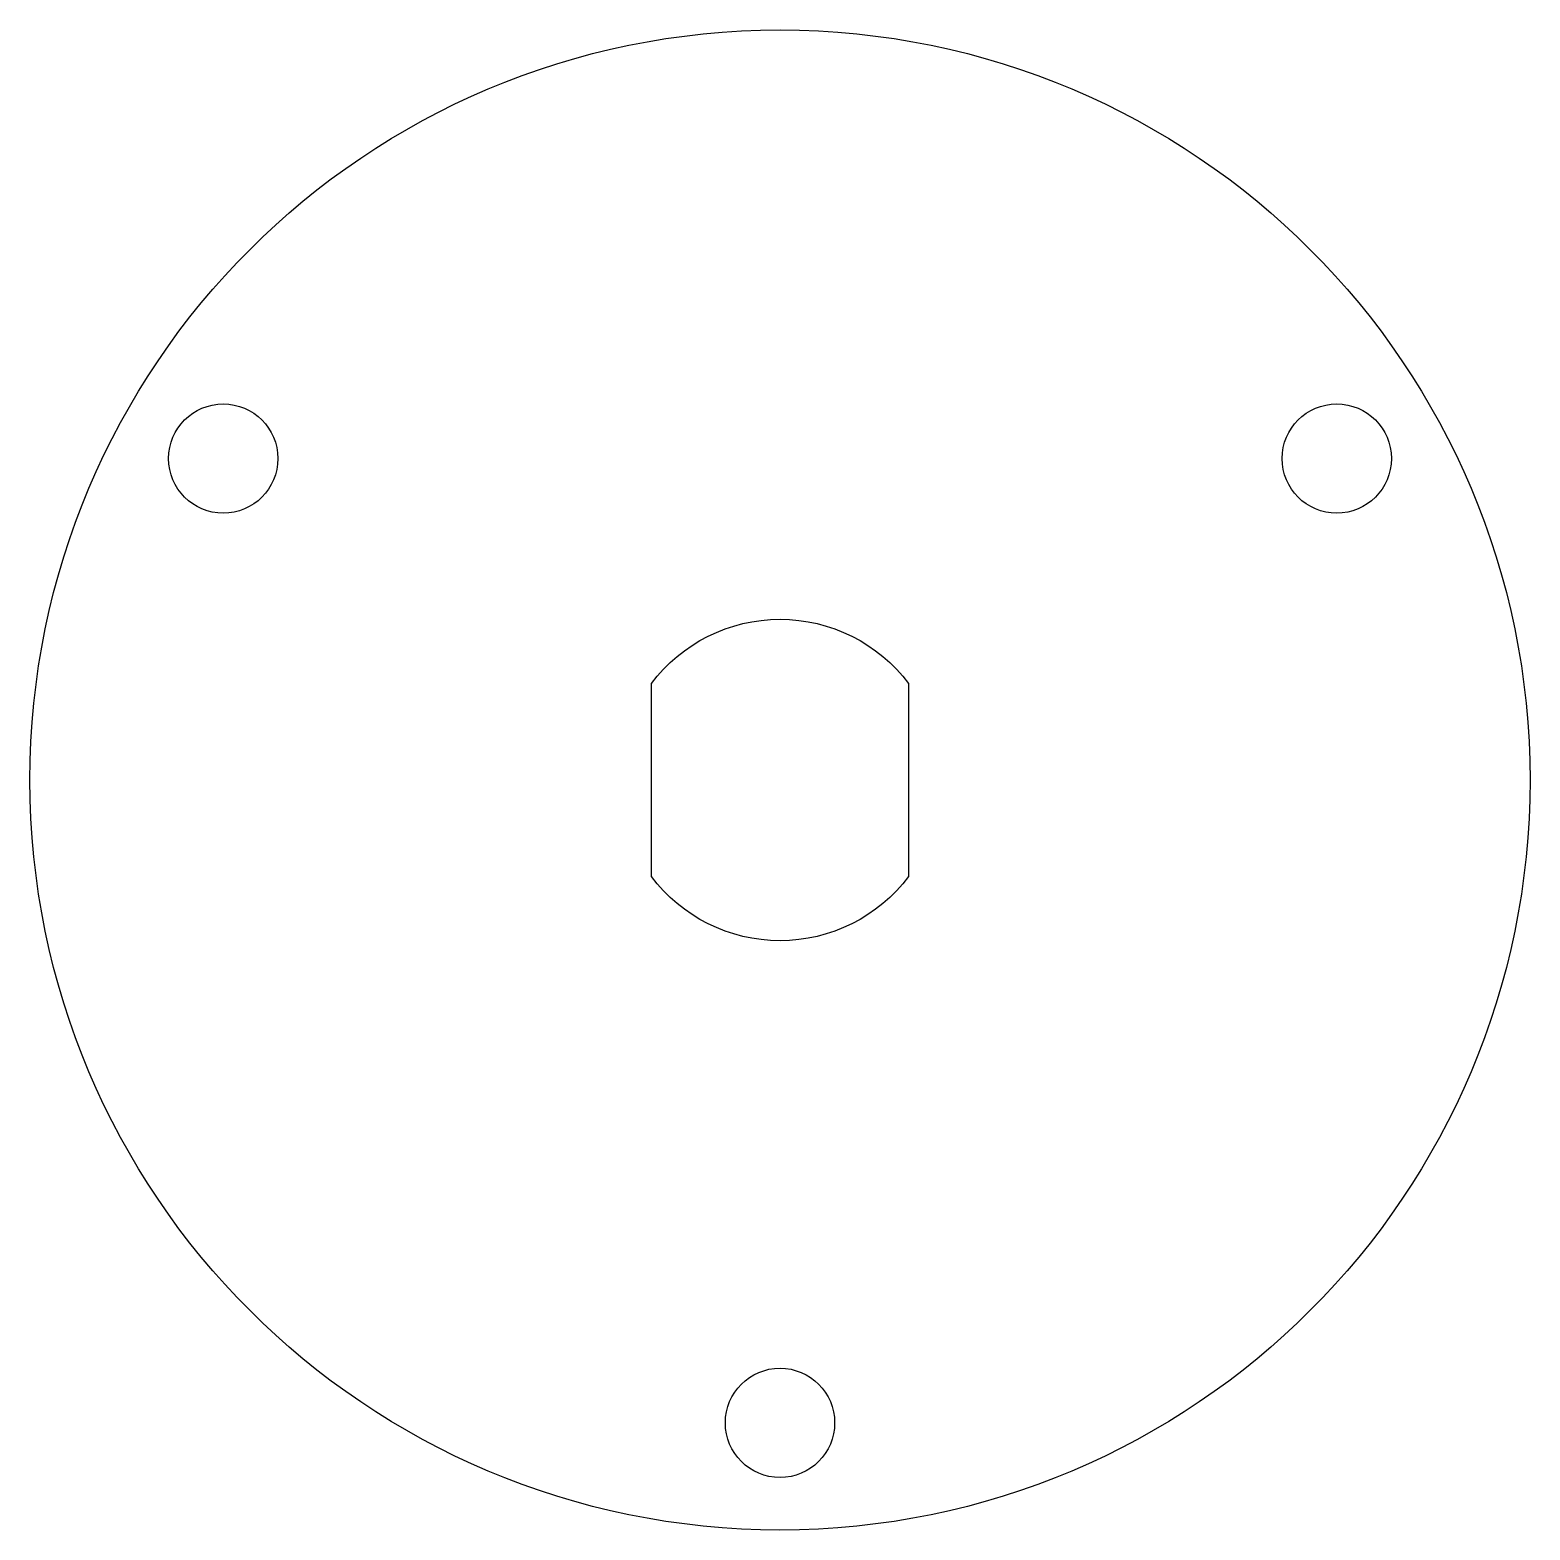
# Model space of a CAD drawing. Header units: millimetres. Extents: x -35 to 35, y -35 to 35.
import ezdxf

# ---------------------------------------------------------------- set-up
doc = ezdxf.new("R2010")
doc.units = ezdxf.units.MM

msp = doc.modelspace()

# ---------------------------------------------------------------- linework, layer by layer
msp.add_lwpolyline([(-6, -4.5), (-6, 4.5, -0.5), (6, 4.5), (6, -4.5, -0.5)], format="xyb", close=True)
for centre, radius in [((0, 0), 35), ((-25.981, 15), 2.55), ((25.981, 15), 2.55), ((0, -30), 2.55)]:
    msp.add_circle(centre, radius)

doc.saveas('drawing.dxf')
